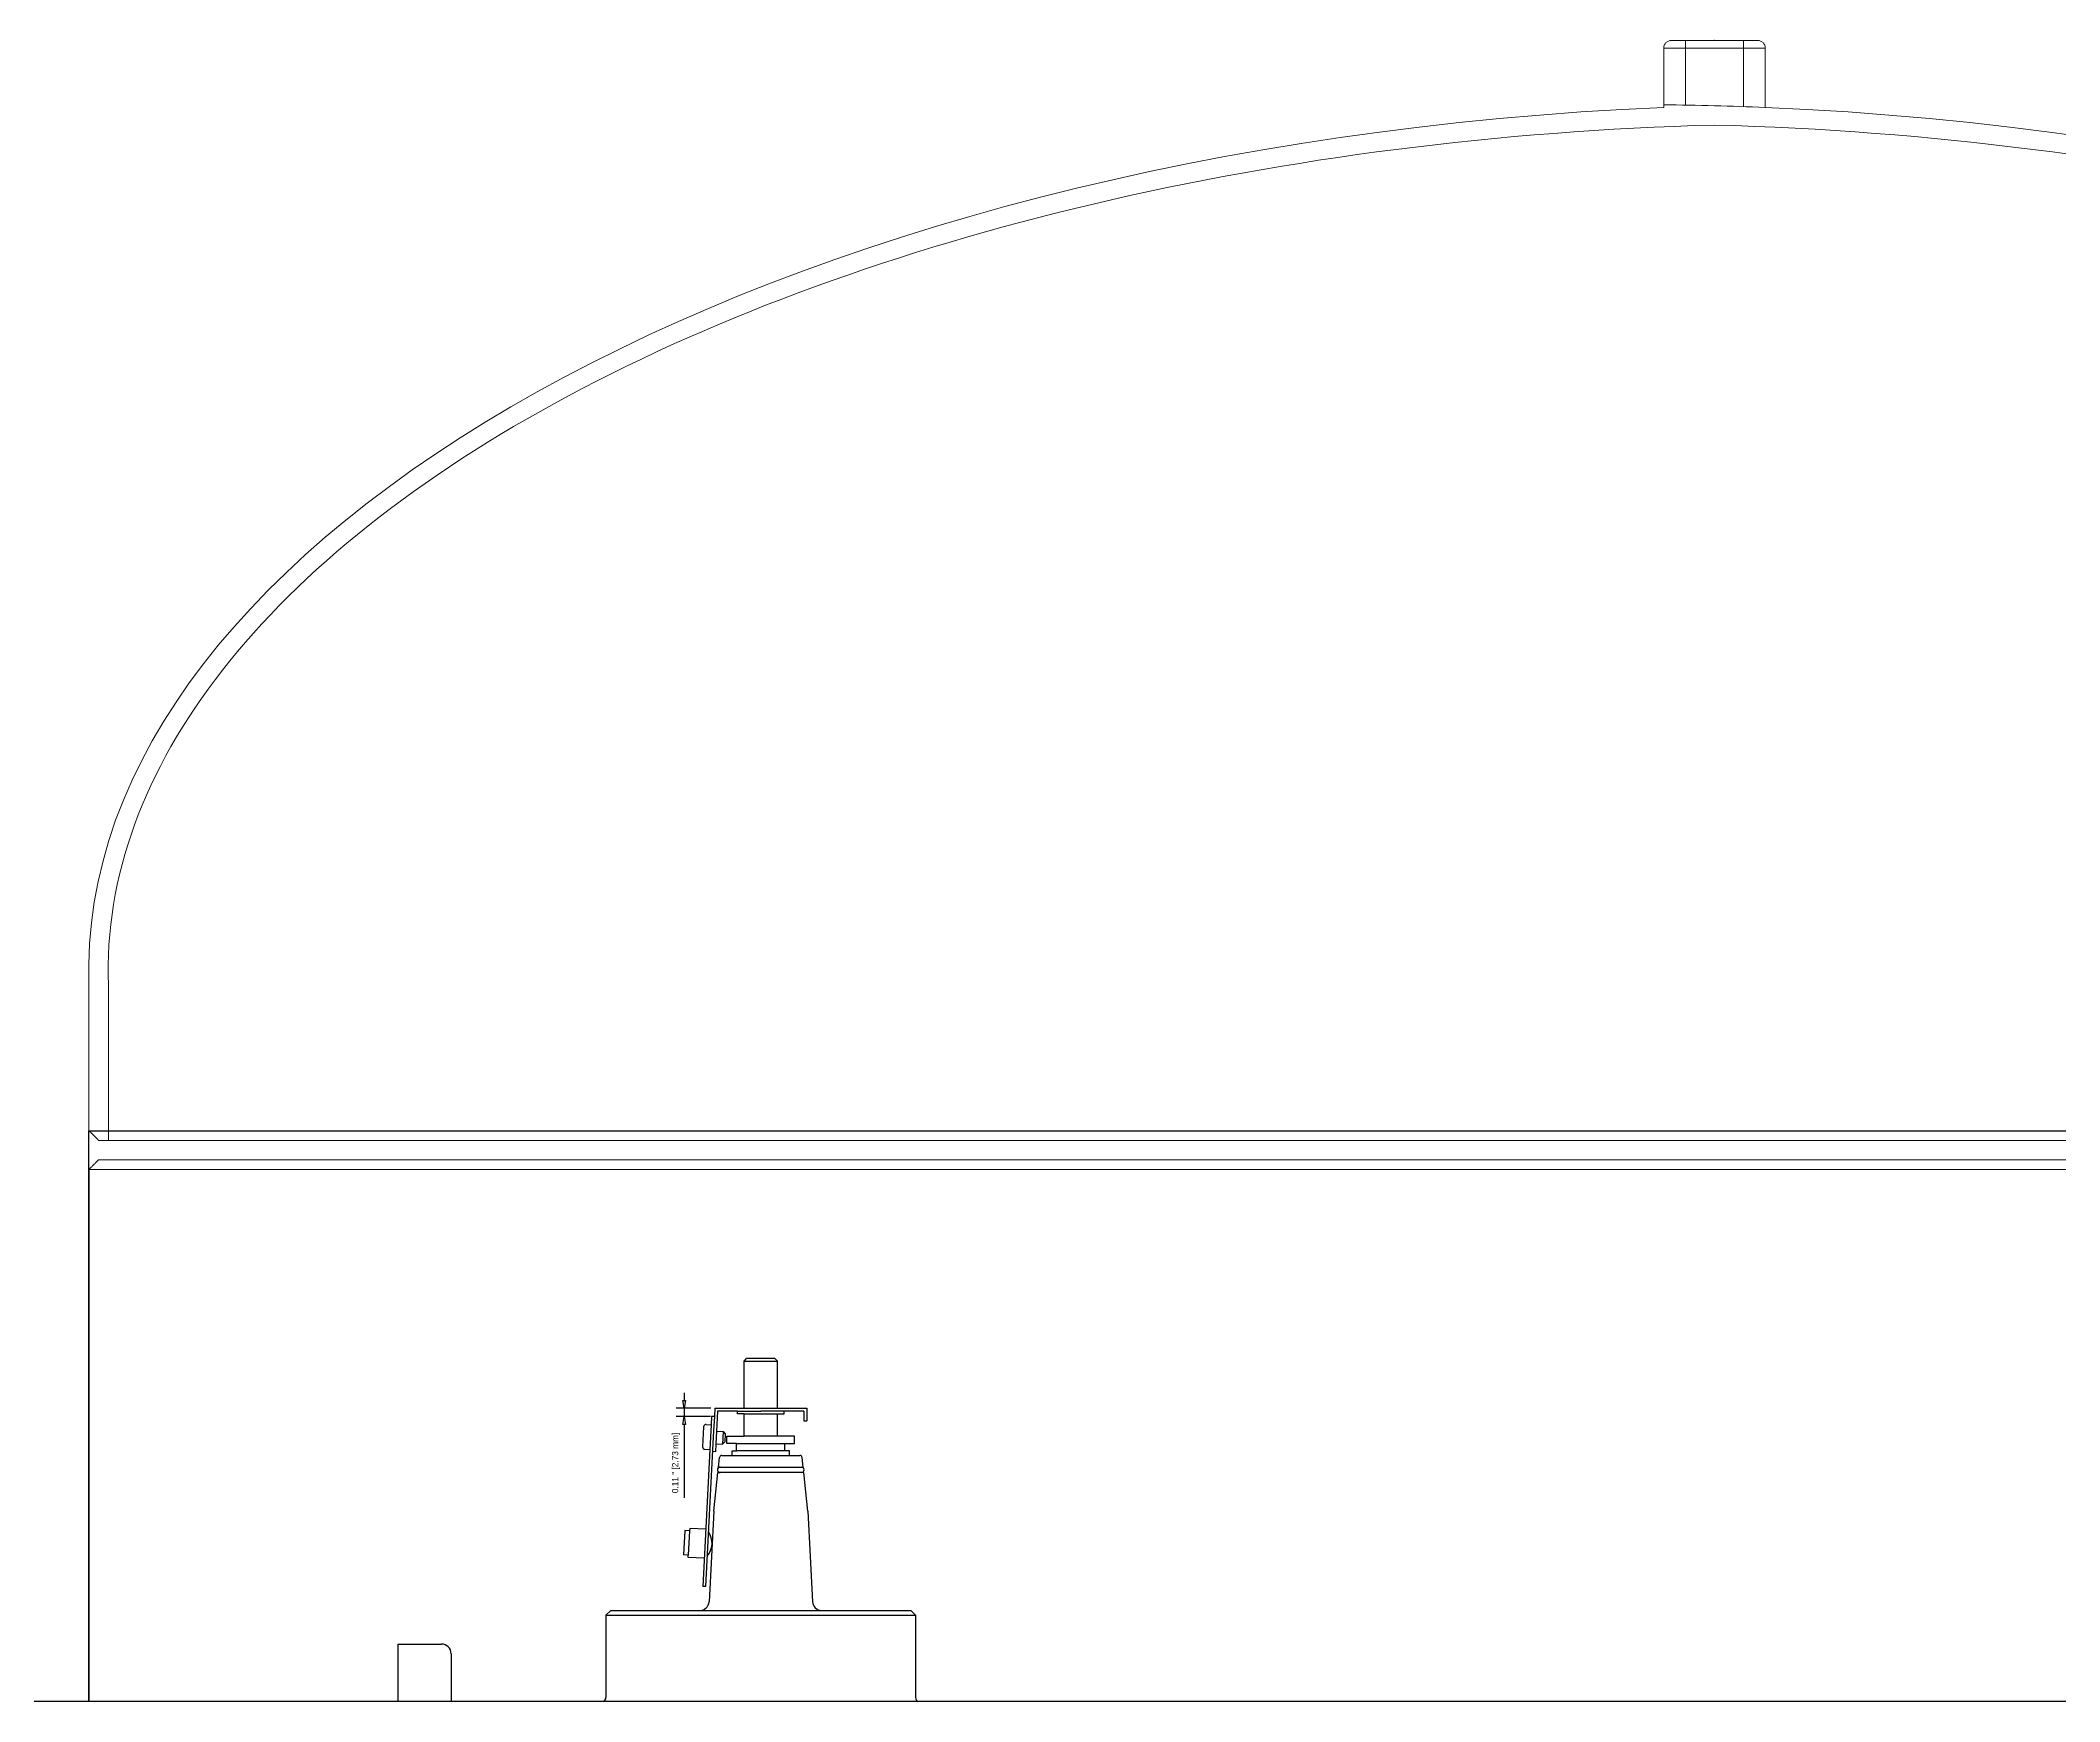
# Model space of a CAD drawing. Header units: inches. Extents: x 3128 to 3569, y 1222 to 1501.
# Drawn here: x 3298.76 to 3324.85, y 1346.08 to 1367.54 of the extents above; entities that cross this region are included whole.
import ezdxf

# ---------------------------------------------------------------- set-up
doc = ezdxf.new("R2010")
doc.units = ezdxf.units.IN
doc.header["$MEASUREMENT"] = 0
doc.header["$PDSIZE"] = -1
for name, color, linetype in [('WCTANK', 7, 'Continuous'), ('WDPUMP', 7, 'Continuous'), ('WEPC', 7, 'Continuous'), ('WOTANK', 7, 'Continuous'), ('WSPUMP', 7, 'Continuous')]:
    doc.layers.add(name, color=color, linetype=linetype)

msp = doc.modelspace()

# ---------------------------------------------------------------- linework, layer by layer
at = {"layer": 'WCTANK', "color": 0, "linetype": 'Continuous', "lineweight": 15}
for p, q in [((3319.8302, 1367.5405), (3320.9427, 1367.5405)), ((3319.8302, 1367.5405), (3320.9427, 1367.5405)), ((3321.0427, 1367.4405), (3319.7302, 1367.4405)), ((3319.7302, 1367.4405), (3321.0427, 1367.4405)), ((3321.0427, 1367.4405), (3319.7302, 1367.4405)), ((3319.7302, 1367.4405), (3321.0427, 1367.4405)), ((3341.3864, 1353.4567), (3299.3864, 1353.4567)), ((3341.3864, 1353.4567), (3299.3864, 1353.4567)), ((3341.2614, 1353.3317), (3299.5114, 1353.3317)), ((3341.2614, 1353.3317), (3299.5114, 1353.3317)), ((3320.3864, 1352.9567), (3299.3864, 1352.9567)), ((3320.3864, 1352.9567), (3299.3864, 1352.9567)), ((3299.5114, 1353.0817), (3320.3864, 1353.0817)), ((3299.5114, 1353.0817), (3320.3864, 1353.0817)), ((3320.3864, 1353.0817), (3341.2614, 1353.0817)), ((3320.3864, 1353.0817), (3341.2614, 1353.0817)), ((3341.3864, 1352.9567), (3320.3864, 1352.9567)), ((3341.3864, 1352.9567), (3320.3864, 1352.9567))]:
    msp.add_line(p, q, dxfattribs=at)
at = {"layer": 'WCTANK', "color": 0, "linetype": 'Continuous'}
msp.add_line((3299.3864, 1352.9567), (3299.3864, 1346.0817), dxfattribs=at)
msp.add_line((3299.3864, 1352.9567), (3299.3864, 1346.0817), dxfattribs=at)
at = {"layer": 'WCTANK', "color": 0, "linetype": 'Continuous', "lineweight": 15}
for centre, start, end in [((3319.8302, 1367.4405), 90, 180), ((3319.8302, 1367.4405), 90, 180), ((3320.9427, 1367.4405), 0, 90), ((3320.9427, 1367.4405), 0, 90)]:
    msp.add_arc(centre, 0.1, start, end, dxfattribs=at)
for major_axis, ratio, start_param, end_param in [((-21, 0.7401), 0.5054049, 4.6989494, 4.7615512), ((-21, 0.7401), 0.5054049, 4.6989494, 4.7615512), ((21, 0.7401), 0.5054049, 1.5842359, 3.1415927), ((21, 0.7401), 0.5054049, 1.5842359, 3.1415927), ((20.75, 0.7333), 0.4994541, 1.553148, 3.1415927), ((20.75, 0.7333), 0.4994541, 1.553148, 3.1415927), ((-20.75, 0.7333), 0.4994541, 3.1415927, 4.7300373), ((-20.75, 0.7333), 0.4994541, 3.1415927, 4.7300373), ((-21, 0.7401), 0.5054049, 3.1415927, 4.6989494), ((-21, 0.7401), 0.5054049, 3.1415927, 4.6989494)]:
    msp.add_ellipse((3320.3864, 1356.0718), major_axis=major_axis, ratio=ratio, start_param=start_param, end_param=end_param, dxfattribs=at)
for points in [[(3320.0114, 1367.5405), (3320.0114, 1366.7049)], [(3320.0114, 1367.5405), (3320.0114, 1366.7049)], [(3320.7614, 1366.6853), (3320.7614, 1367.5405)], [(3320.7614, 1366.6853), (3320.7614, 1367.5405)], [(3319.7302, 1367.4405), (3319.7302, 1366.6744)], [(3319.7302, 1367.4405), (3319.7302, 1366.6744)], [(3321.0427, 1366.6744), (3321.0427, 1367.4405)], [(3321.0427, 1366.6744), (3321.0427, 1367.4405)], [(3299.3864, 1355.3317), (3299.3864, 1353.4567)], [(3299.3864, 1355.3317), (3299.3864, 1353.4567)], [(3299.6364, 1355.3385), (3299.6364, 1353.3317)], [(3299.6364, 1355.3385), (3299.6364, 1353.3317)], [(3299.3864, 1353.4567), (3299.5114, 1353.3317)], [(3299.3864, 1353.4567), (3299.5114, 1353.3317)], [(3299.5114, 1353.0817), (3299.3864, 1352.9567)], [(3299.5114, 1353.0817), (3299.3864, 1352.9567)], [(3299.3864, 1352.9567), (3299.3864, 1347.7379)], [(3299.3864, 1352.9567), (3299.3864, 1347.7379)]]:
    msp.add_open_spline(points, degree=1, dxfattribs=at)
at = {"layer": 'WCTANK', "color": 0, "linetype": 'Continuous', "lineweight": 0}
msp.add_point((3320.3864, 1367.5405), dxfattribs=at)
msp.add_point((3320.3864, 1367.5405), dxfattribs=at)
at = {"layer": 'WDPUMP', "color": 0, "linetype": 'Continuous'}
for p, q in [((3307.8514, 1350.4812), (3307.8827, 1350.5125)), ((3308.2481, 1350.5125), (3307.8827, 1350.5125)), ((3308.2794, 1350.4812), (3308.2481, 1350.5125)), ((3307.8514, 1349.8704), (3307.8514, 1350.4812)), ((3307.8514, 1350.4812), (3308.2794, 1350.4812)), ((3308.2794, 1349.8704), (3308.2794, 1350.4812)), ((3307.0741, 1350.0704), (3307.0741, 1349.9704)), ((3307.4219, 1349.8704), (3306.9741, 1349.8704)), ((3307.4163, 1349.7629), (3306.9741, 1349.7629)), ((3307.0741, 1349.8704), (3307.0564, 1349.9704)), ((3307.0564, 1349.9704), (3307.0917, 1349.9704)), ((3307.0564, 1349.6629), (3307.0741, 1349.7629)), ((3307.0917, 1349.9704), (3307.0741, 1349.8704)), ((3307.0741, 1349.8704), (3307.0741, 1349.7629)), ((3307.0741, 1349.7629), (3307.0917, 1349.6629)), ((3307.4304, 1349.7648), (3307.4249, 1349.6586)), ((3307.4663, 1349.7629), (3307.4304, 1349.7648)), ((3307.4663, 1349.7629), (3307.4566, 1349.578)), ((3307.4719, 1349.8704), (3307.4663, 1349.7629)), ((3307.4719, 1349.8704), (3308.6589, 1349.8704)), ((3307.506, 1349.8345), (3307.4924, 1349.5761)), ((3307.7654, 1349.8345), (3307.506, 1349.8345)), ((3307.7654, 1349.8345), (3308.0654, 1349.8345)), ((3307.7654, 1349.7995), (3307.7654, 1349.8345)), ((3307.8514, 1349.7995), (3307.7654, 1349.7995)), ((3307.8514, 1349.7995), (3308.2794, 1349.7995)), ((3307.8514, 1349.5097), (3307.8514, 1349.7995)), ((3308.3654, 1349.8345), (3308.0654, 1349.8345)), ((3308.2794, 1349.5097), (3308.2794, 1349.7995)), ((3308.2794, 1349.7995), (3308.3654, 1349.7995)), ((3308.3654, 1349.7995), (3308.3654, 1349.8345)), ((3308.623, 1349.8345), (3308.3654, 1349.8345)), ((3308.623, 1349.8345), (3308.623, 1349.7095)), ((3308.6589, 1349.8704), (3308.6589, 1349.7095)), ((3307.0917, 1349.6629), (3307.0564, 1349.6629)), ((3307.0741, 1349.6629), (3307.0741, 1349.5629)), ((3307.0741, 1349.5629), (3307.0741, 1348.7138)), ((3307.3273, 1349.6324), (3307.3137, 1349.3738)), ((3307.3601, 1349.662), (3307.4249, 1349.6586)), ((3307.4249, 1349.6586), (3307.408, 1349.3375)), ((3307.4566, 1349.578), (3307.448, 1349.4144)), ((3307.4924, 1349.5761), (3307.4839, 1349.4125)), ((3307.4924, 1349.5761), (3307.5774, 1349.5716)), ((3307.5774, 1349.5716), (3307.5688, 1349.4081)), ((3307.5774, 1349.5716), (3307.6064, 1349.5395)), ((3307.6064, 1349.5395), (3307.601, 1349.437)), ((3307.6279, 1349.5097), (3307.8514, 1349.5097)), ((3307.6279, 1349.416), (3307.6279, 1349.5097)), ((3308.2794, 1349.5097), (3307.8514, 1349.5097)), ((3308.5029, 1349.5097), (3308.2794, 1349.5097)), ((3308.5029, 1349.416), (3308.5029, 1349.5097)), ((3308.623, 1349.7095), (3308.6589, 1349.7095)), ((3307.408, 1349.3375), (3307.3153, 1347.5691)), ((3307.3433, 1349.3409), (3307.408, 1349.3375)), ((3307.448, 1349.4144), (3307.3512, 1347.5672)), ((3307.4784, 1349.3087), (3307.4426, 1349.3105)), ((3307.4839, 1349.4125), (3307.4784, 1349.3087)), ((3307.4839, 1349.4125), (3307.5688, 1349.4081)), ((3307.5183, 1349.1098), (3307.5312, 1349.233)), ((3307.5624, 1349.261), (3308.5684, 1349.261)), ((3307.5688, 1349.4081), (3307.601, 1349.437)), ((3307.7529, 1349.416), (3307.6279, 1349.416)), ((3307.6949, 1349.3222), (3307.7529, 1349.3222)), ((3307.6949, 1349.261), (3307.6949, 1349.3222)), ((3307.7529, 1349.416), (3308.3779, 1349.416)), ((3307.7529, 1349.3222), (3307.7529, 1349.416)), ((3308.3779, 1349.3222), (3307.7529, 1349.3222)), ((3308.3779, 1349.3222), (3308.3779, 1349.416)), ((3308.3779, 1349.416), (3308.5029, 1349.416)), ((3308.4359, 1349.3222), (3308.3779, 1349.3222)), ((3308.4359, 1349.261), (3308.4359, 1349.3222)), ((3308.6125, 1349.1098), (3308.5996, 1349.233)), ((3307.4588, 1348.5437), (3307.5113, 1349.0428)), ((3308.6196, 1349.0428), (3307.5113, 1349.0428)), ((3307.5113, 1349.0428), (3307.5386, 1349.0428)), ((3307.5183, 1349.1098), (3308.6125, 1349.1098)), ((3307.5386, 1349.1098), (3307.5183, 1349.1098)), ((3308.5922, 1349.1098), (3308.6125, 1349.1098)), ((3308.6196, 1349.0428), (3308.5922, 1349.0428)), ((3308.672, 1348.5437), (3308.6196, 1349.0428)), ((3307.4588, 1348.5437), (3307.3974, 1347.3724)), ((3308.672, 1348.5437), (3308.7334, 1347.3724)), ((3307.0831, 1348.29), (3307.0667, 1347.9779)), ((3307.1455, 1348.2868), (3307.0831, 1348.29)), ((3307.1455, 1348.2868), (3307.1291, 1347.9746)), ((3307.1471, 1348.3179), (3307.1455, 1348.2868)), ((3307.354, 1348.3071), (3307.1471, 1348.3179)), ((3307.1291, 1347.9746), (3307.0667, 1347.9779)), ((3307.1275, 1347.9434), (3307.1291, 1347.9746)), ((3307.3344, 1347.9326), (3307.1275, 1347.9434)), ((3307.3512, 1347.5672), (3307.3153, 1347.5691)), ((3306.1279, 1347.2605), (3306.0654, 1347.198)), ((3306.0654, 1347.198), (3310.0654, 1347.198)), ((3306.0654, 1347.198), (3306.0654, 1346.136)), ((3306.1279, 1347.2605), (3310.0029, 1347.2605)), ((3310.0029, 1347.2605), (3310.0654, 1347.198)), ((3310.0654, 1347.198), (3310.0654, 1346.136)), ((3303.3779, 1346.825), (3303.3779, 1346.0817)), ((3303.3779, 1346.825), (3303.9404, 1346.825)), ((3304.0654, 1346.7), (3304.0654, 1346.0817))]:
    msp.add_line(p, q, dxfattribs=at)
for centre, radius, start, end in [((3307.3585, 1349.6308), 0.0313, 87, 177), ((3307.345, 1349.3721), 0.0313, 177, 267), ((3307.5624, 1349.2297), 0.0313, 90, 174), ((3308.5684, 1349.2297), 0.0313, 6, 90), ((3307.5386, 1349.0763), 0.0335, 90, 270), ((3308.5922, 1349.0763), 0.0335, 270, 90), ((3307.1915, 1348.1278), 0.2451, 317.38148, 36.61852), ((3307.2795, 1347.3786), 0.1181, 270, 357), ((3308.8513, 1347.3786), 0.1181, 183, 270), ((3303.9404, 1346.7), 0.125, 0, 90), ((3306.0029, 1346.136), 0.0625, 299.55717, 0), ((3310.1279, 1346.136), 0.0625, 180, 240.44283)]:
    msp.add_arc(centre, radius, start, end, dxfattribs=at)
at = {"layer": 'WEPC', "color": 0, "linetype": 'Continuous'}
msp.add_line((3327.1701, 1346.0817), (3291.1027, 1346.0817), dxfattribs=at)
msp.add_line((3327.1701, 1346.0817), (3291.1027, 1346.0817), dxfattribs=at)
at = {"layer": 'WOTANK', "color": 0, "linetype": 'Continuous'}
for p, q in [((3299.3864, 1353.4567), (3341.3864, 1353.4567)), ((3299.3864, 1346.0817), (3299.3864, 1353.4567)), ((3299.3864, 1353.4567), (3341.3864, 1353.4567)), ((3299.3864, 1346.0817), (3299.3864, 1353.4567))]:
    msp.add_line(p, q, dxfattribs=at)
at = {"layer": 'WOTANK', "color": 0, "linetype": 'Continuous', "lineweight": 15}
msp.add_line((3341.3864, 1353.4567), (3299.3864, 1353.4567), dxfattribs=at)
msp.add_line((3341.3864, 1353.4567), (3299.3864, 1353.4567), dxfattribs=at)
at = {"layer": 'WSPUMP', "color": 0, "linetype": 'Continuous'}
for p, q in [((3307.8514, 1350.4812), (3307.8827, 1350.5125)), ((3308.2481, 1350.5125), (3307.8827, 1350.5125)), ((3308.2794, 1350.4812), (3308.2481, 1350.5125)), ((3307.8514, 1349.8704), (3307.8514, 1350.4812)), ((3307.8514, 1350.4812), (3308.2794, 1350.4812)), ((3308.2794, 1349.8704), (3308.2794, 1350.4812)), ((3307.0741, 1350.0704), (3307.0741, 1349.9704)), ((3307.4219, 1349.8704), (3306.9741, 1349.8704)), ((3307.4163, 1349.7629), (3306.9741, 1349.7629)), ((3307.0741, 1349.8704), (3307.0564, 1349.9704)), ((3307.0564, 1349.9704), (3307.0917, 1349.9704)), ((3307.0564, 1349.6629), (3307.0741, 1349.7629)), ((3307.0917, 1349.9704), (3307.0741, 1349.8704)), ((3307.0741, 1349.8704), (3307.0741, 1349.7629)), ((3307.0741, 1349.7629), (3307.0917, 1349.6629)), ((3307.4304, 1349.7648), (3307.4249, 1349.6586)), ((3307.4663, 1349.7629), (3307.4304, 1349.7648)), ((3307.4663, 1349.7629), (3307.4566, 1349.578)), ((3307.4719, 1349.8704), (3307.4663, 1349.7629)), ((3307.4719, 1349.8704), (3308.6589, 1349.8704)), ((3307.506, 1349.8345), (3307.4924, 1349.5761)), ((3307.7654, 1349.8345), (3307.506, 1349.8345)), ((3307.7654, 1349.8345), (3308.0654, 1349.8345)), ((3307.7654, 1349.7995), (3307.7654, 1349.8345)), ((3307.8514, 1349.7995), (3307.7654, 1349.7995)), ((3307.8514, 1349.7995), (3308.2794, 1349.7995)), ((3307.8514, 1349.5097), (3307.8514, 1349.7995)), ((3308.3654, 1349.8345), (3308.0654, 1349.8345)), ((3308.2794, 1349.5097), (3308.2794, 1349.7995)), ((3308.2794, 1349.7995), (3308.3654, 1349.7995)), ((3308.3654, 1349.7995), (3308.3654, 1349.8345)), ((3308.623, 1349.8345), (3308.3654, 1349.8345)), ((3308.623, 1349.8345), (3308.623, 1349.7095)), ((3308.6589, 1349.8704), (3308.6589, 1349.7095)), ((3307.0917, 1349.6629), (3307.0564, 1349.6629)), ((3307.0741, 1349.6629), (3307.0741, 1349.5629)), ((3307.0741, 1349.5629), (3307.0741, 1348.7138)), ((3307.3273, 1349.6324), (3307.3137, 1349.3738)), ((3307.3601, 1349.662), (3307.4249, 1349.6586)), ((3307.4249, 1349.6586), (3307.408, 1349.3375)), ((3307.4566, 1349.578), (3307.448, 1349.4144)), ((3307.4924, 1349.5761), (3307.4839, 1349.4125)), ((3307.4924, 1349.5761), (3307.5774, 1349.5716)), ((3307.5774, 1349.5716), (3307.5688, 1349.4081)), ((3307.5774, 1349.5716), (3307.6064, 1349.5395)), ((3307.6064, 1349.5395), (3307.601, 1349.437)), ((3307.6279, 1349.5097), (3307.8514, 1349.5097)), ((3307.6279, 1349.416), (3307.6279, 1349.5097)), ((3308.2794, 1349.5097), (3307.8514, 1349.5097)), ((3308.5029, 1349.5097), (3308.2794, 1349.5097)), ((3308.5029, 1349.416), (3308.5029, 1349.5097)), ((3308.623, 1349.7095), (3308.6589, 1349.7095)), ((3307.408, 1349.3375), (3307.3153, 1347.5691)), ((3307.3433, 1349.3409), (3307.408, 1349.3375)), ((3307.448, 1349.4144), (3307.3512, 1347.5672)), ((3307.4784, 1349.3087), (3307.4426, 1349.3105)), ((3307.4839, 1349.4125), (3307.4784, 1349.3087)), ((3307.4839, 1349.4125), (3307.5688, 1349.4081)), ((3307.5183, 1349.1098), (3307.5312, 1349.233)), ((3307.5624, 1349.261), (3308.5684, 1349.261)), ((3307.5688, 1349.4081), (3307.601, 1349.437)), ((3307.7529, 1349.416), (3307.6279, 1349.416)), ((3307.6949, 1349.3222), (3307.7529, 1349.3222)), ((3307.6949, 1349.261), (3307.6949, 1349.3222)), ((3307.7529, 1349.416), (3308.3779, 1349.416)), ((3307.7529, 1349.3222), (3307.7529, 1349.416)), ((3308.3779, 1349.3222), (3307.7529, 1349.3222)), ((3308.3779, 1349.3222), (3308.3779, 1349.416)), ((3308.3779, 1349.416), (3308.5029, 1349.416)), ((3308.4359, 1349.3222), (3308.3779, 1349.3222)), ((3308.4359, 1349.261), (3308.4359, 1349.3222)), ((3308.6125, 1349.1098), (3308.5996, 1349.233)), ((3307.4588, 1348.5437), (3307.5113, 1349.0428)), ((3308.6196, 1349.0428), (3307.5113, 1349.0428)), ((3307.5113, 1349.0428), (3307.5386, 1349.0428)), ((3307.5183, 1349.1098), (3308.6125, 1349.1098)), ((3307.5386, 1349.1098), (3307.5183, 1349.1098)), ((3308.5922, 1349.1098), (3308.6125, 1349.1098)), ((3308.6196, 1349.0428), (3308.5922, 1349.0428)), ((3308.672, 1348.5437), (3308.6196, 1349.0428)), ((3307.4588, 1348.5437), (3307.3974, 1347.3724)), ((3308.672, 1348.5437), (3308.7334, 1347.3724)), ((3307.0831, 1348.29), (3307.0667, 1347.9779)), ((3307.1455, 1348.2868), (3307.0831, 1348.29)), ((3307.1455, 1348.2868), (3307.1291, 1347.9746)), ((3307.1471, 1348.3179), (3307.1455, 1348.2868)), ((3307.354, 1348.3071), (3307.1471, 1348.3179)), ((3307.1291, 1347.9746), (3307.0667, 1347.9779)), ((3307.1275, 1347.9434), (3307.1291, 1347.9746)), ((3307.3344, 1347.9326), (3307.1275, 1347.9434)), ((3307.3512, 1347.5672), (3307.3153, 1347.5691)), ((3306.1279, 1347.2605), (3306.0654, 1347.198)), ((3306.0654, 1347.198), (3310.0654, 1347.198)), ((3306.0654, 1347.198), (3306.0654, 1346.136)), ((3306.1279, 1347.2605), (3310.0029, 1347.2605)), ((3310.0029, 1347.2605), (3310.0654, 1347.198)), ((3310.0654, 1347.198), (3310.0654, 1346.136)), ((3303.3779, 1346.825), (3303.3779, 1346.0817)), ((3303.3779, 1346.825), (3303.9404, 1346.825)), ((3304.0654, 1346.7), (3304.0654, 1346.0817))]:
    msp.add_line(p, q, dxfattribs=at)
for centre, radius, start, end in [((3307.3585, 1349.6308), 0.0313, 87, 177), ((3307.345, 1349.3721), 0.0313, 177, 267), ((3307.5624, 1349.2297), 0.0313, 90, 174), ((3308.5684, 1349.2297), 0.0313, 6, 90), ((3307.5386, 1349.0763), 0.0335, 90, 270), ((3308.5922, 1349.0763), 0.0335, 270, 90), ((3307.1915, 1348.1278), 0.2451, 317.38148, 36.61852), ((3307.2795, 1347.3786), 0.1181, 270, 357), ((3308.8513, 1347.3786), 0.1181, 183, 270), ((3303.9404, 1346.7), 0.125, 0, 90), ((3306.0029, 1346.136), 0.0625, 299.55717, 0), ((3310.1279, 1346.136), 0.0625, 180, 240.44283)]:
    msp.add_arc(centre, radius, start, end, dxfattribs=at)

# ---------------------------------------------------------------- texts
at = {"layer": 'WDPUMP', "color": 0, "linetype": 'Continuous'}
msp.add_text('0.11 " [2.73 mm]', height=0.08, rotation=90, dxfattribs=at).set_placement((3306.9985, 1348.7738))
at = {"layer": 'WSPUMP', "color": 0, "linetype": 'Continuous'}
msp.add_text('0.11 " [2.73 mm]', height=0.08, rotation=90, dxfattribs=at).set_placement((3306.9985, 1348.7738))

doc.saveas('drawing.dxf')
